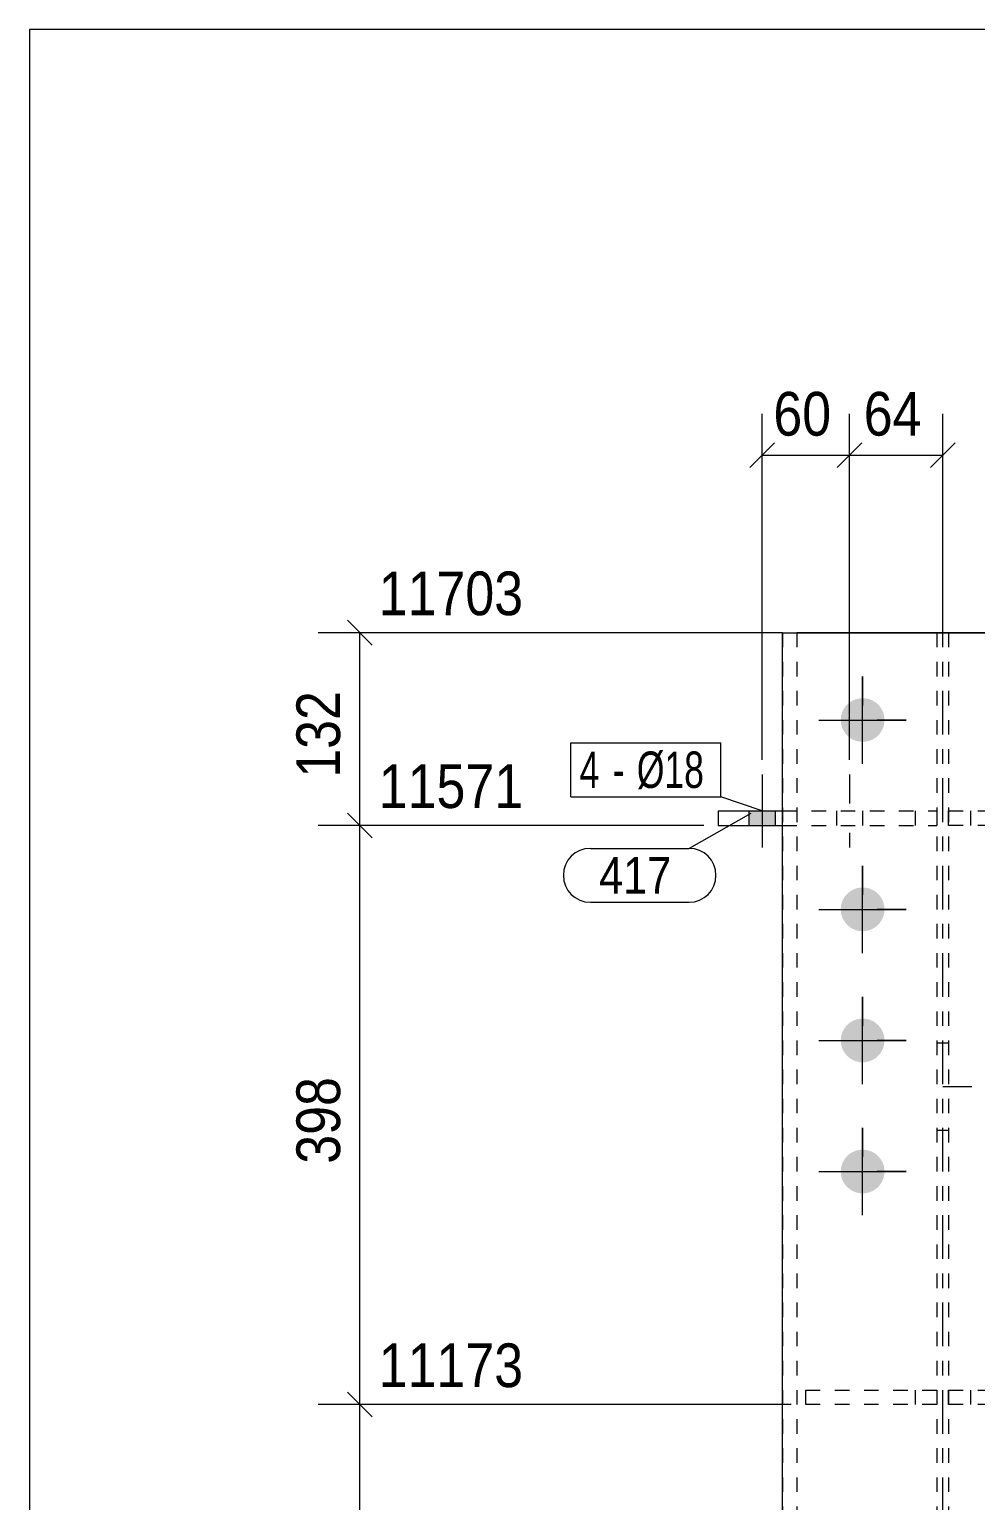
# Model space of a CAD drawing. Header units: millimetres. Extents: x 2 to 579, y 1 to 405.
# Drawn here: x 5 to 69.9, y 304 to 405 of the extents above; entities that cross this region are included whole.
import ezdxf

# ---------------------------------------------------------------- set-up
doc = ezdxf.new("R2010")
doc.units = ezdxf.units.MM
for name, pattern in [('XKITLINE00', [0]), ('XKITLINE01', [4, 1, -1, 1, -1]), ('XKITLINE02', [4, 2, -2]), ('XKITLINE03', [6, 3, -1, 1, -1])]:
    doc.linetypes.add(name, pattern=pattern)
for name, color, linetype, lineweight in [('Bolt', 3, 'Continuous', 0), ('BoltMark', 7, 'Continuous', 0), ('Dimensions', 7, 'Continuous', 0), ('DrawingSheet', 5, 'Continuous', 0), ('Part', 2, 'Continuous', 0), ('PartMark', 7, 'Continuous', 0)]:
    doc.layers.add(name, color=color, linetype=linetype, lineweight=lineweight)
doc.styles.add('ARIAL', font='ARIAL.TTF')
doc.styles.add('ARIAL_NARROW', font='ARIALN.TTF')

# ---------------------------------------------------------------- blocks, each defined once
blk = doc.blocks.new('*A26')
at = {"layer": 'Bolt', "color": 3, "linetype": 'XKITLINE02', "lineweight": 0}
for p, q in [((68.07, 335.4), (67.27, 335.4)), ((69.67, 332.4), (65.67, 332.4)), ((68.07, 329.4), (67.27, 329.4))]:
    blk.add_line(p, q, dxfattribs=at)
blk = doc.blocks.new('*A28')
at = {"layer": 'Bolt', "color": 3, "linetype": 'XKITLINE00', "lineweight": 0}
for p, q in [((62.17, 360.58), (62.17, 358.59)), ((59.17, 357.58), (61.17, 357.58)), ((65.17, 357.58), (63.18, 357.58)), ((62.17, 354.58), (62.17, 356.58)), ((62.17, 347.58), (62.17, 345.59)), ((59.17, 344.58), (61.17, 344.58)), ((65.17, 344.58), (63.18, 344.58)), ((62.17, 341.58), (62.17, 343.58)), ((62.17, 338.58), (62.17, 336.59)), ((59.17, 335.58), (61.17, 335.58)), ((65.17, 335.58), (63.18, 335.58)), ((62.17, 332.58), (62.17, 334.58)), ((62.17, 329.58), (62.17, 327.59)), ((59.17, 326.58), (61.17, 326.58)), ((65.17, 326.58), (63.18, 326.58)), ((62.17, 323.58), (62.17, 325.58))]:
    blk.add_line(p, q, dxfattribs=at)
blk = doc.blocks.new('*A29')
at = {"layer": 'Bolt'}
for points in [[(60.67, 357.62), (60.68, 357.66), (60.68, 357.69), (60.68, 357.73), (60.69, 357.77), (60.69, 357.8), (60.7, 357.84), (60.7, 357.88), (60.71, 357.91), (60.72, 357.95), (60.73, 357.98), (60.74, 358.02), (60.75, 358.05), (60.76, 358.09), (60.77, 358.12), (60.79, 358.16), (60.8, 358.19), (60.82, 358.22), (60.83, 358.26), (60.85, 358.29), (60.87, 358.32), (60.89, 358.35), (60.91, 358.39), (60.93, 358.42), (60.95, 358.45), (60.97, 358.48), (60.99, 358.51), (61.01, 358.53), (61.04, 358.56), (61.06, 358.59), (61.09, 358.62), (61.11, 358.64), (61.14, 358.67), (61.17, 358.69), (61.19, 358.72), (61.22, 358.74), (61.25, 358.77), (61.28, 358.79), (61.31, 358.81), (61.34, 358.83), (61.37, 358.85), (61.4, 358.87), (61.43, 358.89), (61.47, 358.91), (61.5, 358.92), (61.53, 358.94), (61.57, 358.95), (61.6, 358.97), (61.63, 358.98), (61.67, 359), (61.7, 359.01), (61.74, 359.02), (61.77, 359.03), (61.81, 359.04), (61.85, 359.05), (61.88, 359.05), (61.92, 359.06), (61.95, 359.07), (61.99, 359.07), (62.03, 359.08), (62.06, 359.08), (62.1, 359.08), (62.14, 359.08), (62.17, 359.08), (62.21, 359.08), (62.25, 359.08), (62.28, 359.08), (62.32, 359.08), (62.36, 359.07), (62.39, 359.07), (62.43, 359.06), (62.47, 359.05), (62.5, 359.05), (62.54, 359.04), (62.57, 359.03), (62.61, 359.02), (62.64, 359.01), (62.68, 359), (62.71, 358.98), (62.75, 358.97), (62.78, 358.95), (62.82, 358.94), (62.85, 358.92), (62.88, 358.91), (62.91, 358.89), (62.95, 358.87), (62.98, 358.85), (63.01, 358.83), (63.04, 358.81), (63.07, 358.79), (63.1, 358.77), (63.13, 358.74), (63.15, 358.72), (63.18, 358.69), (63.21, 358.67), (63.23, 358.64), (63.26, 358.62), (63.29, 358.59), (63.31, 358.56), (63.33, 358.53), (63.36, 358.51), (63.38, 358.48), (63.4, 358.45), (63.42, 358.42), (63.44, 358.39), (63.46, 358.35), (63.48, 358.32), (63.5, 358.29), (63.51, 358.26), (63.53, 358.22), (63.55, 358.19), (63.56, 358.16), (63.57, 358.12), (63.59, 358.09), (63.6, 358.05), (63.61, 358.02), (63.62, 357.98), (63.63, 357.95), (63.64, 357.91), (63.65, 357.88), (63.65, 357.84), (63.66, 357.8), (63.66, 357.77), (63.67, 357.73), (63.67, 357.69), (63.67, 357.66), (63.67, 357.62), (63.67, 357.58), (63.67, 357.55), (63.67, 357.51), (63.67, 357.47), (63.67, 357.44), (63.66, 357.4), (63.66, 357.36), (63.65, 357.33), (63.65, 357.29), (63.64, 357.25), (63.63, 357.22), (63.62, 357.18), (63.61, 357.15), (63.6, 357.11), (63.59, 357.08), (63.57, 357.04), (63.56, 357.01), (63.55, 356.98), (63.53, 356.94), (63.51, 356.91), (63.5, 356.88), (63.48, 356.84), (63.46, 356.81), (63.44, 356.78), (63.42, 356.75), (63.4, 356.72), (63.38, 356.69), (63.36, 356.66), (63.33, 356.63), (63.31, 356.6), (63.29, 356.58), (63.26, 356.55), (63.23, 356.52), (63.21, 356.5), (63.18, 356.47), (63.15, 356.45), (63.13, 356.42), (63.1, 356.4), (63.07, 356.38), (63.04, 356.36), (63.01, 356.34), (62.98, 356.32), (62.95, 356.3), (62.91, 356.28), (62.88, 356.26), (62.85, 356.24), (62.82, 356.23), (62.78, 356.21), (62.75, 356.2), (62.71, 356.18), (62.68, 356.17), (62.64, 356.16), (62.61, 356.15), (62.57, 356.14), (62.54, 356.13), (62.5, 356.12), (62.47, 356.11), (62.43, 356.11), (62.39, 356.1), (62.36, 356.09), (62.32, 356.09), (62.28, 356.09), (62.25, 356.08), (62.21, 356.08), (62.17, 356.08), (62.14, 356.08), (62.1, 356.08), (62.06, 356.09), (62.03, 356.09), (61.99, 356.09), (61.95, 356.1), (61.92, 356.11), (61.88, 356.11), (61.85, 356.12), (61.81, 356.13), (61.77, 356.14), (61.74, 356.15), (61.7, 356.16), (61.67, 356.17), (61.63, 356.18), (61.6, 356.2), (61.57, 356.21), (61.53, 356.23), (61.5, 356.24), (61.47, 356.26), (61.43, 356.28), (61.4, 356.3), (61.37, 356.32), (61.34, 356.34), (61.31, 356.36), (61.28, 356.38), (61.25, 356.4), (61.22, 356.42), (61.19, 356.45), (61.17, 356.47), (61.14, 356.5), (61.11, 356.52), (61.09, 356.55), (61.06, 356.58), (61.04, 356.6), (61.01, 356.63), (60.99, 356.66), (60.97, 356.69), (60.95, 356.72), (60.93, 356.75), (60.91, 356.78), (60.89, 356.81), (60.87, 356.84), (60.85, 356.88), (60.83, 356.91), (60.82, 356.94), (60.8, 356.98), (60.79, 357.01), (60.77, 357.04), (60.76, 357.08), (60.75, 357.11), (60.74, 357.15), (60.73, 357.18), (60.72, 357.22), (60.71, 357.25), (60.7, 357.29), (60.7, 357.33), (60.69, 357.36), (60.69, 357.4), (60.68, 357.44), (60.68, 357.47), (60.68, 357.51), (60.67, 357.55), (60.67, 357.58)], [(60.67, 344.62), (60.68, 344.66), (60.68, 344.69), (60.68, 344.73), (60.69, 344.77), (60.69, 344.8), (60.7, 344.84), (60.7, 344.88), (60.71, 344.91), (60.72, 344.95), (60.73, 344.98), (60.74, 345.02), (60.75, 345.05), (60.76, 345.09), (60.77, 345.12), (60.79, 345.16), (60.8, 345.19), (60.82, 345.22), (60.83, 345.26), (60.85, 345.29), (60.87, 345.32), (60.89, 345.35), (60.91, 345.39), (60.93, 345.42), (60.95, 345.45), (60.97, 345.48), (60.99, 345.51), (61.01, 345.53), (61.04, 345.56), (61.06, 345.59), (61.09, 345.62), (61.11, 345.64), (61.14, 345.67), (61.17, 345.69), (61.19, 345.72), (61.22, 345.74), (61.25, 345.77), (61.28, 345.79), (61.31, 345.81), (61.34, 345.83), (61.37, 345.85), (61.4, 345.87), (61.43, 345.89), (61.47, 345.91), (61.5, 345.92), (61.53, 345.94), (61.57, 345.95), (61.6, 345.97), (61.63, 345.98), (61.67, 346), (61.7, 346.01), (61.74, 346.02), (61.77, 346.03), (61.81, 346.04), (61.85, 346.05), (61.88, 346.05), (61.92, 346.06), (61.95, 346.07), (61.99, 346.07), (62.03, 346.08), (62.06, 346.08), (62.1, 346.08), (62.14, 346.08), (62.17, 346.08), (62.21, 346.08), (62.25, 346.08), (62.28, 346.08), (62.32, 346.08), (62.36, 346.07), (62.39, 346.07), (62.43, 346.06), (62.47, 346.05), (62.5, 346.05), (62.54, 346.04), (62.57, 346.03), (62.61, 346.02), (62.64, 346.01), (62.68, 346), (62.71, 345.98), (62.75, 345.97), (62.78, 345.95), (62.82, 345.94), (62.85, 345.92), (62.88, 345.91), (62.91, 345.89), (62.95, 345.87), (62.98, 345.85), (63.01, 345.83), (63.04, 345.81), (63.07, 345.79), (63.1, 345.77), (63.13, 345.74), (63.15, 345.72), (63.18, 345.69), (63.21, 345.67), (63.23, 345.64), (63.26, 345.62), (63.29, 345.59), (63.31, 345.56), (63.33, 345.53), (63.36, 345.51), (63.38, 345.48), (63.4, 345.45), (63.42, 345.42), (63.44, 345.39), (63.46, 345.35), (63.48, 345.32), (63.5, 345.29), (63.51, 345.26), (63.53, 345.22), (63.55, 345.19), (63.56, 345.16), (63.57, 345.12), (63.59, 345.09), (63.6, 345.05), (63.61, 345.02), (63.62, 344.98), (63.63, 344.95), (63.64, 344.91), (63.65, 344.88), (63.65, 344.84), (63.66, 344.8), (63.66, 344.77), (63.67, 344.73), (63.67, 344.69), (63.67, 344.66), (63.67, 344.62), (63.67, 344.58), (63.67, 344.55), (63.67, 344.51), (63.67, 344.47), (63.67, 344.44), (63.66, 344.4), (63.66, 344.36), (63.65, 344.33), (63.65, 344.29), (63.64, 344.25), (63.63, 344.22), (63.62, 344.18), (63.61, 344.15), (63.6, 344.11), (63.59, 344.08), (63.57, 344.04), (63.56, 344.01), (63.55, 343.98), (63.53, 343.94), (63.51, 343.91), (63.5, 343.88), (63.48, 343.84), (63.46, 343.81), (63.44, 343.78), (63.42, 343.75), (63.4, 343.72), (63.38, 343.69), (63.36, 343.66), (63.33, 343.63), (63.31, 343.6), (63.29, 343.58), (63.26, 343.55), (63.23, 343.52), (63.21, 343.5), (63.18, 343.47), (63.15, 343.45), (63.13, 343.42), (63.1, 343.4), (63.07, 343.38), (63.04, 343.36), (63.01, 343.34), (62.98, 343.32), (62.95, 343.3), (62.91, 343.28), (62.88, 343.26), (62.85, 343.24), (62.82, 343.23), (62.78, 343.21), (62.75, 343.2), (62.71, 343.18), (62.68, 343.17), (62.64, 343.16), (62.61, 343.15), (62.57, 343.14), (62.54, 343.13), (62.5, 343.12), (62.47, 343.11), (62.43, 343.11), (62.39, 343.1), (62.36, 343.09), (62.32, 343.09), (62.28, 343.09), (62.25, 343.08), (62.21, 343.08), (62.17, 343.08), (62.14, 343.08), (62.1, 343.08), (62.06, 343.09), (62.03, 343.09), (61.99, 343.09), (61.95, 343.1), (61.92, 343.11), (61.88, 343.11), (61.85, 343.12), (61.81, 343.13), (61.77, 343.14), (61.74, 343.15), (61.7, 343.16), (61.67, 343.17), (61.63, 343.18), (61.6, 343.2), (61.57, 343.21), (61.53, 343.23), (61.5, 343.24), (61.47, 343.26), (61.43, 343.28), (61.4, 343.3), (61.37, 343.32), (61.34, 343.34), (61.31, 343.36), (61.28, 343.38), (61.25, 343.4), (61.22, 343.42), (61.19, 343.45), (61.17, 343.47), (61.14, 343.5), (61.11, 343.52), (61.09, 343.55), (61.06, 343.58), (61.04, 343.6), (61.01, 343.63), (60.99, 343.66), (60.97, 343.69), (60.95, 343.72), (60.93, 343.75), (60.91, 343.78), (60.89, 343.81), (60.87, 343.84), (60.85, 343.88), (60.83, 343.91), (60.82, 343.94), (60.8, 343.98), (60.79, 344.01), (60.77, 344.04), (60.76, 344.08), (60.75, 344.11), (60.74, 344.15), (60.73, 344.18), (60.72, 344.22), (60.71, 344.25), (60.7, 344.29), (60.7, 344.33), (60.69, 344.36), (60.69, 344.4), (60.68, 344.44), (60.68, 344.47), (60.68, 344.51), (60.67, 344.55), (60.67, 344.58)], [(60.67, 335.62), (60.68, 335.66), (60.68, 335.69), (60.68, 335.73), (60.69, 335.77), (60.69, 335.8), (60.7, 335.84), (60.7, 335.88), (60.71, 335.91), (60.72, 335.95), (60.73, 335.98), (60.74, 336.02), (60.75, 336.05), (60.76, 336.09), (60.77, 336.12), (60.79, 336.16), (60.8, 336.19), (60.82, 336.22), (60.83, 336.26), (60.85, 336.29), (60.87, 336.32), (60.89, 336.35), (60.91, 336.39), (60.93, 336.42), (60.95, 336.45), (60.97, 336.48), (60.99, 336.51), (61.01, 336.53), (61.04, 336.56), (61.06, 336.59), (61.09, 336.62), (61.11, 336.64), (61.14, 336.67), (61.17, 336.69), (61.19, 336.72), (61.22, 336.74), (61.25, 336.77), (61.28, 336.79), (61.31, 336.81), (61.34, 336.83), (61.37, 336.85), (61.4, 336.87), (61.43, 336.89), (61.47, 336.91), (61.5, 336.92), (61.53, 336.94), (61.57, 336.95), (61.6, 336.97), (61.63, 336.98), (61.67, 337), (61.7, 337.01), (61.74, 337.02), (61.77, 337.03), (61.81, 337.04), (61.85, 337.05), (61.88, 337.05), (61.92, 337.06), (61.95, 337.07), (61.99, 337.07), (62.03, 337.08), (62.06, 337.08), (62.1, 337.08), (62.14, 337.08), (62.17, 337.08), (62.21, 337.08), (62.25, 337.08), (62.28, 337.08), (62.32, 337.08), (62.36, 337.07), (62.39, 337.07), (62.43, 337.06), (62.47, 337.05), (62.5, 337.05), (62.54, 337.04), (62.57, 337.03), (62.61, 337.02), (62.64, 337.01), (62.68, 337), (62.71, 336.98), (62.75, 336.97), (62.78, 336.95), (62.82, 336.94), (62.85, 336.92), (62.88, 336.91), (62.91, 336.89), (62.95, 336.87), (62.98, 336.85), (63.01, 336.83), (63.04, 336.81), (63.07, 336.79), (63.1, 336.77), (63.13, 336.74), (63.15, 336.72), (63.18, 336.69), (63.21, 336.67), (63.23, 336.64), (63.26, 336.62), (63.29, 336.59), (63.31, 336.56), (63.33, 336.53), (63.36, 336.51), (63.38, 336.48), (63.4, 336.45), (63.42, 336.42), (63.44, 336.39), (63.46, 336.35), (63.48, 336.32), (63.5, 336.29), (63.51, 336.26), (63.53, 336.22), (63.55, 336.19), (63.56, 336.16), (63.57, 336.12), (63.59, 336.09), (63.6, 336.05), (63.61, 336.02), (63.62, 335.98), (63.63, 335.95), (63.64, 335.91), (63.65, 335.88), (63.65, 335.84), (63.66, 335.8), (63.66, 335.77), (63.67, 335.73), (63.67, 335.69), (63.67, 335.66), (63.67, 335.62), (63.67, 335.58), (63.67, 335.55), (63.67, 335.51), (63.67, 335.47), (63.67, 335.44), (63.66, 335.4), (63.66, 335.36), (63.65, 335.33), (63.65, 335.29), (63.64, 335.25), (63.63, 335.22), (63.62, 335.18), (63.61, 335.15), (63.6, 335.11), (63.59, 335.08), (63.57, 335.04), (63.56, 335.01), (63.55, 334.98), (63.53, 334.94), (63.51, 334.91), (63.5, 334.88), (63.48, 334.84), (63.46, 334.81), (63.44, 334.78), (63.42, 334.75), (63.4, 334.72), (63.38, 334.69), (63.36, 334.66), (63.33, 334.63), (63.31, 334.6), (63.29, 334.58), (63.26, 334.55), (63.23, 334.52), (63.21, 334.5), (63.18, 334.47), (63.15, 334.45), (63.13, 334.42), (63.1, 334.4), (63.07, 334.38), (63.04, 334.36), (63.01, 334.34), (62.98, 334.32), (62.95, 334.3), (62.91, 334.28), (62.88, 334.26), (62.85, 334.24), (62.82, 334.23), (62.78, 334.21), (62.75, 334.2), (62.71, 334.18), (62.68, 334.17), (62.64, 334.16), (62.61, 334.15), (62.57, 334.14), (62.54, 334.13), (62.5, 334.12), (62.47, 334.11), (62.43, 334.11), (62.39, 334.1), (62.36, 334.09), (62.32, 334.09), (62.28, 334.09), (62.25, 334.08), (62.21, 334.08), (62.17, 334.08), (62.14, 334.08), (62.1, 334.08), (62.06, 334.09), (62.03, 334.09), (61.99, 334.09), (61.95, 334.1), (61.92, 334.11), (61.88, 334.11), (61.85, 334.12), (61.81, 334.13), (61.77, 334.14), (61.74, 334.15), (61.7, 334.16), (61.67, 334.17), (61.63, 334.18), (61.6, 334.2), (61.57, 334.21), (61.53, 334.23), (61.5, 334.24), (61.47, 334.26), (61.43, 334.28), (61.4, 334.3), (61.37, 334.32), (61.34, 334.34), (61.31, 334.36), (61.28, 334.38), (61.25, 334.4), (61.22, 334.42), (61.19, 334.45), (61.17, 334.47), (61.14, 334.5), (61.11, 334.52), (61.09, 334.55), (61.06, 334.58), (61.04, 334.6), (61.01, 334.63), (60.99, 334.66), (60.97, 334.69), (60.95, 334.72), (60.93, 334.75), (60.91, 334.78), (60.89, 334.81), (60.87, 334.84), (60.85, 334.88), (60.83, 334.91), (60.82, 334.94), (60.8, 334.98), (60.79, 335.01), (60.77, 335.04), (60.76, 335.08), (60.75, 335.11), (60.74, 335.15), (60.73, 335.18), (60.72, 335.22), (60.71, 335.25), (60.7, 335.29), (60.7, 335.33), (60.69, 335.36), (60.69, 335.4), (60.68, 335.44), (60.68, 335.47), (60.68, 335.51), (60.67, 335.55), (60.67, 335.58)], [(60.67, 326.62), (60.68, 326.66), (60.68, 326.69), (60.68, 326.73), (60.69, 326.77), (60.69, 326.8), (60.7, 326.84), (60.7, 326.88), (60.71, 326.91), (60.72, 326.95), (60.73, 326.98), (60.74, 327.02), (60.75, 327.05), (60.76, 327.09), (60.77, 327.12), (60.79, 327.16), (60.8, 327.19), (60.82, 327.22), (60.83, 327.26), (60.85, 327.29), (60.87, 327.32), (60.89, 327.35), (60.91, 327.39), (60.93, 327.42), (60.95, 327.45), (60.97, 327.48), (60.99, 327.51), (61.01, 327.53), (61.04, 327.56), (61.06, 327.59), (61.09, 327.62), (61.11, 327.64), (61.14, 327.67), (61.17, 327.69), (61.19, 327.72), (61.22, 327.74), (61.25, 327.77), (61.28, 327.79), (61.31, 327.81), (61.34, 327.83), (61.37, 327.85), (61.4, 327.87), (61.43, 327.89), (61.47, 327.91), (61.5, 327.92), (61.53, 327.94), (61.57, 327.95), (61.6, 327.97), (61.63, 327.98), (61.67, 328), (61.7, 328.01), (61.74, 328.02), (61.77, 328.03), (61.81, 328.04), (61.85, 328.05), (61.88, 328.05), (61.92, 328.06), (61.95, 328.07), (61.99, 328.07), (62.03, 328.08), (62.06, 328.08), (62.1, 328.08), (62.14, 328.08), (62.17, 328.08), (62.21, 328.08), (62.25, 328.08), (62.28, 328.08), (62.32, 328.08), (62.36, 328.07), (62.39, 328.07), (62.43, 328.06), (62.47, 328.05), (62.5, 328.05), (62.54, 328.04), (62.57, 328.03), (62.61, 328.02), (62.64, 328.01), (62.68, 328), (62.71, 327.98), (62.75, 327.97), (62.78, 327.95), (62.82, 327.94), (62.85, 327.92), (62.88, 327.91), (62.91, 327.89), (62.95, 327.87), (62.98, 327.85), (63.01, 327.83), (63.04, 327.81), (63.07, 327.79), (63.1, 327.77), (63.13, 327.74), (63.15, 327.72), (63.18, 327.69), (63.21, 327.67), (63.23, 327.64), (63.26, 327.62), (63.29, 327.59), (63.31, 327.56), (63.33, 327.53), (63.36, 327.51), (63.38, 327.48), (63.4, 327.45), (63.42, 327.42), (63.44, 327.39), (63.46, 327.35), (63.48, 327.32), (63.5, 327.29), (63.51, 327.26), (63.53, 327.22), (63.55, 327.19), (63.56, 327.16), (63.57, 327.12), (63.59, 327.09), (63.6, 327.05), (63.61, 327.02), (63.62, 326.98), (63.63, 326.95), (63.64, 326.91), (63.65, 326.88), (63.65, 326.84), (63.66, 326.8), (63.66, 326.77), (63.67, 326.73), (63.67, 326.69), (63.67, 326.66), (63.67, 326.62), (63.67, 326.58), (63.67, 326.55), (63.67, 326.51), (63.67, 326.47), (63.67, 326.44), (63.66, 326.4), (63.66, 326.36), (63.65, 326.33), (63.65, 326.29), (63.64, 326.25), (63.63, 326.22), (63.62, 326.18), (63.61, 326.15), (63.6, 326.11), (63.59, 326.08), (63.57, 326.04), (63.56, 326.01), (63.55, 325.98), (63.53, 325.94), (63.51, 325.91), (63.5, 325.88), (63.48, 325.84), (63.46, 325.81), (63.44, 325.78), (63.42, 325.75), (63.4, 325.72), (63.38, 325.69), (63.36, 325.66), (63.33, 325.63), (63.31, 325.6), (63.29, 325.58), (63.26, 325.55), (63.23, 325.52), (63.21, 325.5), (63.18, 325.47), (63.15, 325.45), (63.13, 325.42), (63.1, 325.4), (63.07, 325.38), (63.04, 325.36), (63.01, 325.34), (62.98, 325.32), (62.95, 325.3), (62.91, 325.28), (62.88, 325.26), (62.85, 325.24), (62.82, 325.23), (62.78, 325.21), (62.75, 325.2), (62.71, 325.18), (62.68, 325.17), (62.64, 325.16), (62.61, 325.15), (62.57, 325.14), (62.54, 325.13), (62.5, 325.12), (62.47, 325.11), (62.43, 325.11), (62.39, 325.1), (62.36, 325.09), (62.32, 325.09), (62.28, 325.09), (62.25, 325.08), (62.21, 325.08), (62.17, 325.08), (62.14, 325.08), (62.1, 325.08), (62.06, 325.09), (62.03, 325.09), (61.99, 325.09), (61.95, 325.1), (61.92, 325.11), (61.88, 325.11), (61.85, 325.12), (61.81, 325.13), (61.77, 325.14), (61.74, 325.15), (61.7, 325.16), (61.67, 325.17), (61.63, 325.18), (61.6, 325.2), (61.57, 325.21), (61.53, 325.23), (61.5, 325.24), (61.47, 325.26), (61.43, 325.28), (61.4, 325.3), (61.37, 325.32), (61.34, 325.34), (61.31, 325.36), (61.28, 325.38), (61.25, 325.4), (61.22, 325.42), (61.19, 325.45), (61.17, 325.47), (61.14, 325.5), (61.11, 325.52), (61.09, 325.55), (61.06, 325.58), (61.04, 325.6), (61.01, 325.63), (60.99, 325.66), (60.97, 325.69), (60.95, 325.72), (60.93, 325.75), (60.91, 325.78), (60.89, 325.81), (60.87, 325.84), (60.85, 325.88), (60.83, 325.91), (60.82, 325.94), (60.8, 325.98), (60.79, 326.01), (60.77, 326.04), (60.76, 326.08), (60.75, 326.11), (60.74, 326.15), (60.73, 326.18), (60.72, 326.22), (60.71, 326.25), (60.7, 326.29), (60.7, 326.33), (60.69, 326.36), (60.69, 326.4), (60.68, 326.44), (60.68, 326.47), (60.68, 326.51), (60.67, 326.55), (60.67, 326.58)]]:
    blk.add_hatch(color=3, dxfattribs=at).paths.add_polyline_path(points, flags=17)
at = {"layer": 'Bolt', "color": 3, "linetype": 'XKITLINE00', "lineweight": 0}
for p, q in [((62.17, 354.58), (62.17, 360.58)), ((59.17, 357.58), (65.17, 357.58)), ((62.17, 341.58), (62.17, 347.58)), ((59.17, 344.58), (65.17, 344.58)), ((62.17, 332.58), (62.17, 338.58)), ((59.17, 335.58), (65.17, 335.58)), ((62.17, 323.58), (62.17, 329.58)), ((59.17, 326.58), (65.17, 326.58))]:
    blk.add_line(p, q, dxfattribs=at)
blk = doc.blocks.new('*A32')
at = {"layer": 'Bolt'}
blk.add_hatch(color=3, dxfattribs=at).paths.add_polyline_path([(54.37, 350.34), (54.37, 351.34), (56.17, 351.34), (56.17, 350.34)], flags=17)
blk.add_hatch(color=3, dxfattribs=at).paths.add_polyline_path([(54.37, 350.34), (54.37, 351.34), (56.17, 351.34), (56.17, 350.34)], flags=17)
at = {"layer": 'Bolt', "color": 3, "linetype": 'XKITLINE00', "lineweight": 0}
for p, q in [((55.27, 353.84), (55.27, 348.84)), ((55.27, 353.84), (55.27, 348.84)), ((54.37, 351.34), (54.37, 350.34)), ((54.37, 351.34), (54.37, 350.34)), ((56.17, 351.34), (56.17, 350.34)), ((56.17, 351.34), (56.17, 350.34))]:
    blk.add_line(p, q, dxfattribs=at)
at = {"layer": 'Bolt', "color": 3, "linetype": 'XKITLINE02', "lineweight": 0}
for p, q in [((61.27, 353.84), (61.27, 348.84)), ((61.27, 353.84), (61.27, 348.84)), ((60.37, 351.34), (60.37, 350.34)), ((60.37, 351.34), (60.37, 350.34)), ((62.17, 351.34), (62.17, 350.34)), ((62.17, 351.34), (62.17, 350.34))]:
    blk.add_line(p, q, dxfattribs=at)
blk = doc.blocks.new('*A33')
at = {"layer": 'Part', "color": 7, "linetype": 'XKITLINE03', "lineweight": 0}
blk.add_line((67.67, 212.58), (67.67, 373.58), dxfattribs=at)
at = {"layer": 'Part', "color": 7, "linetype": 'XKITLINE01', "lineweight": 0}
for p, q in [((57.67, 363.58), (57.67, 227.58)), ((77.67, 363.58), (57.67, 363.58)), ((67.27, 363.58), (67.27, 212.58)), ((68.07, 363.58), (68.07, 212.58))]:
    blk.add_line(p, q, dxfattribs=at)
blk = doc.blocks.new('*A34')
at = {"layer": 'Part', "color": 7, "linetype": 'XKITLINE01', "lineweight": 0}
for p, q in [((68.07, 351.34), (77.07, 351.34)), ((68.07, 350.34), (68.07, 351.34)), ((69.57, 351.34), (69.57, 350.34)), ((77.07, 351.34), (77.07, 350.34)), ((77.07, 350.34), (68.07, 350.34))]:
    blk.add_line(p, q, dxfattribs=at)
blk = doc.blocks.new('*A35')
at = {"layer": 'Part', "color": 7, "linetype": 'XKITLINE01', "lineweight": 0}
for p, q in [((68.07, 311.58), (77.07, 311.58)), ((68.07, 310.58), (68.07, 311.58)), ((69.57, 311.58), (69.57, 310.58)), ((77.07, 311.58), (77.07, 310.58)), ((77.07, 310.58), (68.07, 310.58))]:
    blk.add_line(p, q, dxfattribs=at)
blk = doc.blocks.new('*A36')
at = {"layer": 'Part', "color": 7, "linetype": 'XKITLINE01', "lineweight": 0}
for p, q in [((58.27, 311.58), (67.27, 311.58)), ((58.27, 310.58), (58.27, 311.58)), ((65.77, 311.58), (65.77, 310.58)), ((67.27, 311.58), (67.27, 310.58)), ((67.27, 310.58), (58.27, 310.58))]:
    blk.add_line(p, q, dxfattribs=at)
blk = doc.blocks.new('*A42')
at = {"layer": 'Part', "color": 7, "linetype": 'XKITLINE01', "lineweight": 0}
for p, q in [((78.67, 363.58), (56.67, 363.58)), ((56.67, 363.58), (56.67, 227.58))]:
    blk.add_line(p, q, dxfattribs=at)
blk = doc.blocks.new('*A43')
at = {"layer": 'Part', "color": 2, "linetype": 'XKITLINE00', "lineweight": 0}
for p, q in [((56.67, 363.58), (78.67, 363.58)), ((56.67, 227.58), (56.67, 363.58))]:
    blk.add_line(p, q, dxfattribs=at)
blk = doc.blocks.new('*A46')
at = {"layer": 'Part', "color": 2, "linetype": 'XKITLINE00', "lineweight": 0}
for p, q in [((52.27, 351.34), (56.67, 351.34)), ((52.27, 351.34), (52.27, 350.34)), ((52.27, 350.34), (56.67, 350.34))]:
    blk.add_line(p, q, dxfattribs=at)
at = {"layer": 'Part', "color": 7, "linetype": 'XKITLINE01', "lineweight": 0}
for p, q in [((56.67, 351.34), (67.27, 351.34)), ((65.77, 351.34), (65.77, 350.34)), ((67.27, 351.34), (67.27, 350.34)), ((56.67, 350.34), (67.27, 350.34))]:
    blk.add_line(p, q, dxfattribs=at)
blk = doc.blocks.new('*A61')
at = {"layer": 'DrawingSheet', "color": 5, "linetype": 'XKITLINE00', "lineweight": 0}
for p, q in [((579, 405), (5, 405)), ((5, 405), (5, 5))]:
    blk.add_line(p, q, dxfattribs=at)
blk = doc.blocks.new('*A113')
at = {"layer": 'Dimensions', "color": 7, "linetype": 'XKITLINE00', "lineweight": 0}
for p, q in [((26.83, 311.43), (28.52, 309.73)), ((57.27, 310.58), (24.82, 310.58)), ((27.67, 280.58), (27.67, 310.58)), ((26.83, 281.43), (28.52, 279.73)), ((57.27, 280.58), (24.82, 280.58))]:
    blk.add_line(p, q, dxfattribs=at)
at = {"layer": 'Dimensions', "color": 3}
for p in [(27.67, 310.58), (27.67, 280.58)]:
    blk.add_point(p, dxfattribs=at)
at = {"layer": 'Dimensions', "color": 3, "style": 'ARIAL', "width": 0.85}
blk.add_text('11173', height=3, dxfattribs=at).set_placement((28.97, 311.78))
blk.add_text('300', height=3, rotation=90.0002, dxfattribs=at).set_placement((26.32, 292.25))
blk = doc.blocks.new('*A114')
at = {"layer": 'Dimensions', "color": 7, "linetype": 'XKITLINE00', "lineweight": 0}
for p, q in [((26.83, 351.19), (28.52, 349.49)), ((51.27, 350.34), (24.82, 350.34)), ((27.67, 310.58), (27.67, 350.34)), ((26.83, 311.43), (28.52, 309.73)), ((57.27, 310.58), (24.82, 310.58))]:
    blk.add_line(p, q, dxfattribs=at)
at = {"layer": 'Dimensions', "color": 3}
for p in [(27.67, 350.34), (27.67, 310.58)]:
    blk.add_point(p, dxfattribs=at)
at = {"layer": 'Dimensions', "color": 3, "style": 'ARIAL', "width": 0.85}
blk.add_text('11571', height=3, dxfattribs=at).set_placement((28.97, 351.54))
blk.add_text('398', height=3, rotation=90.0002, dxfattribs=at).set_placement((26.32, 327.12))
blk = doc.blocks.new('*A115')
at = {"layer": 'Dimensions', "color": 7, "linetype": 'XKITLINE00', "lineweight": 0}
for p, q in [((26.83, 364.43), (28.52, 362.73)), ((56.67, 363.58), (24.82, 363.58)), ((27.67, 350.34), (27.67, 363.58)), ((26.83, 351.19), (28.52, 349.49)), ((51.27, 350.34), (24.82, 350.34))]:
    blk.add_line(p, q, dxfattribs=at)
at = {"layer": 'Dimensions', "color": 3}
for p in [(27.67, 363.58), (27.67, 350.34)]:
    blk.add_point(p, dxfattribs=at)
at = {"layer": 'Dimensions', "color": 3, "style": 'ARIAL', "width": 0.85}
blk.add_text('11703', height=3, dxfattribs=at).set_placement((28.97, 364.78))
blk.add_text('132', height=3, rotation=90.0002, dxfattribs=at).set_placement((26.32, 353.62))
blk = doc.blocks.new('*A127')
at = {"layer": 'BoltMark', "color": 7, "linetype": 'XKITLINE00', "lineweight": 0}
for p, q in [((42.15, 356.02), (52.45, 356.02)), ((42.15, 352.32), (42.15, 356.02)), ((52.45, 352.32), (52.45, 356.02)), ((42.15, 352.32), (52.45, 352.32)), ((55.27, 351.34), (52.45, 352.32))]:
    blk.add_line(p, q, dxfattribs=at)
at = {"layer": 'BoltMark', "color": 3, "style": 'ARIAL_NARROW', "width": 0.85}
for s, p in [('4', (42.75, 352.92)), ('Ø18', (46.68, 352.92)), ('-', (45.02, 352.92))]:
    blk.add_text(s, height=2.5, dxfattribs=at).set_placement(p)
blk = doc.blocks.new('*A129')
at = {"layer": 'PartMark', "color": 7, "linetype": 'XKITLINE00', "lineweight": 0}
for p, q in [((54.5, 351.16), (50.26, 348.77)), ((43.49, 348.77), (50.26, 348.77)), ((43.49, 345.07), (50.26, 345.07))]:
    blk.add_line(p, q, dxfattribs=at)
for centre, start, end in [((43.49, 346.92), 90, 270), ((50.26, 346.92), 270, 90)]:
    blk.add_arc(centre, 1.85, start, end, dxfattribs=at)
at = {"layer": 'PartMark', "color": 3, "style": 'ARIAL', "width": 0.85}
blk.add_text('417', height=2.5, dxfattribs=at).set_placement((44.09, 345.67))
blk = doc.blocks.new('*A141')
at = {"layer": 'Dimensions', "color": 7, "linetype": 'XKITLINE00', "lineweight": 0}
for p, q in [((55.27, 354.84), (55.27, 378.61)), ((61.27, 354.84), (61.27, 378.61)), ((56.12, 376.61), (54.43, 374.91)), ((62.12, 376.61), (60.43, 374.91)), ((55.27, 375.76), (61.27, 375.76))]:
    blk.add_line(p, q, dxfattribs=at)
at = {"layer": 'Dimensions', "color": 3}
for p in [(55.27, 375.76), (61.27, 375.76)]:
    blk.add_point(p, dxfattribs=at)
at = {"layer": 'Dimensions', "color": 3, "style": 'ARIAL', "width": 0.85}
blk.add_text('60', height=3, dxfattribs=at).set_placement((56.05, 377.11))
blk = doc.blocks.new('*A142')
at = {"layer": 'Dimensions', "color": 7, "linetype": 'XKITLINE00', "lineweight": 0}
for p, q in [((61.27, 354.84), (61.27, 378.61)), ((67.67, 364.58), (67.67, 378.61)), ((62.12, 376.61), (60.43, 374.91)), ((68.52, 376.61), (66.83, 374.91)), ((61.27, 375.76), (67.67, 375.76))]:
    blk.add_line(p, q, dxfattribs=at)
at = {"layer": 'Dimensions', "color": 3}
for p in [(61.27, 375.76), (67.67, 375.76)]:
    blk.add_point(p, dxfattribs=at)
at = {"layer": 'Dimensions', "color": 3, "style": 'ARIAL', "width": 0.85}
blk.add_text('64', height=3, dxfattribs=at).set_placement((62.25, 377.11))

msp = doc.modelspace()

# ---------------------------------------------------------------- block references
at = {"lineweight": 0}
for name in ['*A61', '*A141', '*A142', '*A115', '*A42', '*A43', '*A28', '*A29', '*A127', '*A114', '*A32', '*A129', '*A46', '*A34', '*A26', '*A113', '*A36', '*A35']:
    msp.add_blockref(name, (0, 0), dxfattribs=at)
at = {"layer": 'Part', "lineweight": 0}
msp.add_blockref('*A33', (0, 0), dxfattribs=at)

doc.saveas('drawing.dxf')
